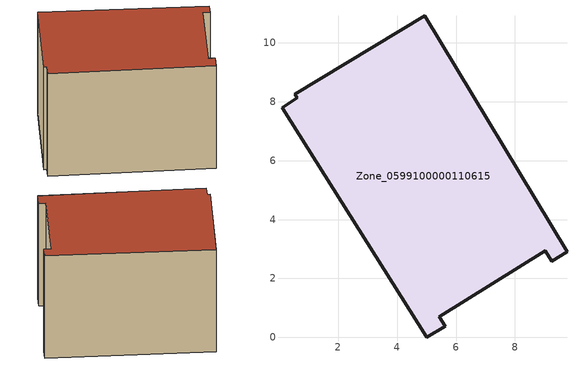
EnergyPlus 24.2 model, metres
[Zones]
Zone_0599100000110615
 floor ground (C_G): 5.63,0.38 5,0 0.09,7.8 0.61,8.12 0.52,8.26 4.93,10.92 9.77,2.9 9.24,2.58 9.03,2.93 5.43,0.69 z0
 wall outside (C_F): 9.03,2.93 9.24,2.58 9.77,2.9 4.93,10.92 0.52,8.26 0.61,8.12 0.09,7.8 5,0 5.63,0.38 5.43,0.69 9.03,2.93 z0:6.87
 roof outside (C_R): 5,0 5.63,0.38 5.43,0.69 9.03,2.93 9.24,2.58 9.77,2.9 4.93,10.92 0.52,8.26 0.61,8.12 0.09,7.8 z6.87
[BUILDING]
Pand.0599100000110615: North Axis=0; Terrain=City; Loads Convergence Tolerance Value=0.04; Temperature Convergence Tolerance Value=0.4; Solar Distribution=FullExterior; Maximum Number of Warmup Days=25; Minimum Number of Warmup Days=1
[Site:Location]
Rotterdam.The.Hague.AP_ZH_NLD Design_Conditions: Latitude=51.96; Longitude=4.45; Time Zone=1; Elevation=-4.5
[SITE:GROUNDTEMPERATURE:BUILDINGSURFACE]
18, 18, 18, 18, 18, 18, 18, 18, 18, 18, 18, 18
[MATERIAL] Thermal Absorptance=0.9; Solar Absorptance=0.7; Visible Absorptance=0.7
Name | Roughness | Thickness | Conductivity | Density | Specific Heat
G.TC.1946 | MediumSmooth | 0.15 | 1 | 540 | 1210
F.TC.1946 | Rough | 0.3 | 0.857143 | 1920 | 840
R.TC.1946 | MediumRough | 0.2 | 0.909091 | 1500 | 1000
[CONSTRUCTION]
C_G: G.TC.1946
C_F: F.TC.1946
C_R: R.TC.1946
[ZONE]
Zone_0599100000110615: Type=1; Multiplier=1; Ceiling Height=Autocalculate; Volume=Autocalculate; Floor Area=autocalculate; Part of Total Floor Area=Yes
[ZONEINFILTRATION:DESIGNFLOWRATE]
Infil_Zone_0599100000110615: Zone or ZoneList or Space or SpaceList=Zone_0599100000110615; Schedule=AlwaysOn; Design Flow Rate Calculation Method=Flow/Area; Flow Rate per Floor Area=0.003; Constant Term Coefficient=1; Temperature Term Coefficient=0; Velocity Term Coefficient=0; Velocity Squared Term Coefficient=0
[HVACTEMPLATE:ZONE:IDEALLOADSAIRSYSTEM]
Zone_0599100000110615: Maximum Heating Supply Air Temperature=50; Minimum Cooling Supply Air Temperature=13; Maximum Heating Supply Air Humidity Ratio=0.0156; Minimum Cooling Supply Air Humidity Ratio=0.0077; Heating Limit=NoLimit; Cooling Limit=NoLimit; Dehumidification Control Type=ConstantSensibleHeatRatio; Cooling Sensible Heat Ratio=0.7; Dehumidification Setpoint=60; Humidification Control Type=None; Humidification Setpoint=30; Outdoor Air Method=None; Outdoor Air Flow Rate per Person=0.00944; Outdoor Air Flow Rate per Zone Floor Area=0; Outdoor Air Flow Rate per Zone=0; Demand Controlled Ventilation Type=None; Outdoor Air Economizer Type=NoEconomizer; Heat Recovery Type=None; Sensible Heat Recovery Effectiveness=0.7; Latent Heat Recovery Effectiveness=0.65
[ZONECONTROL:THERMOSTAT]
ThermostatControl_Zone_0599100000110615: Zone or ZoneList=Zone_0599100000110615; Control Type Schedule=DualSetpointControlType; Control 1=Thermostat_Zone_0599100000110615; Temperature Difference Between Cutout And Setpoint=0
[THERMOSTATSETPOINT:DUALSETPOINT]
Thermostat_Zone_0599100000110615: Heating Setpoint Temperature Schedule=HeatingSetpoint_Zone_0599100000110615; Cooling Setpoint Temperature Schedule=CoolingSetpoint_Zone_0599100000110615
[SCHEDULE:COMPACT]
HeatingSetpoint_Zone_0599100000110615: Through: 12/31, For: AllDays, Until: 24:00, 21
CoolingSetpoint_Zone_0599100000110615: Through: 12/31, For: AllDays, Until: 24:00, 24
DualSetpointControlType: Through: 12/31, For: AllDays, Until: 24:00, 4
AlwaysOn: Through: 12/31, For: AllDays, Until: 24:00, 1
